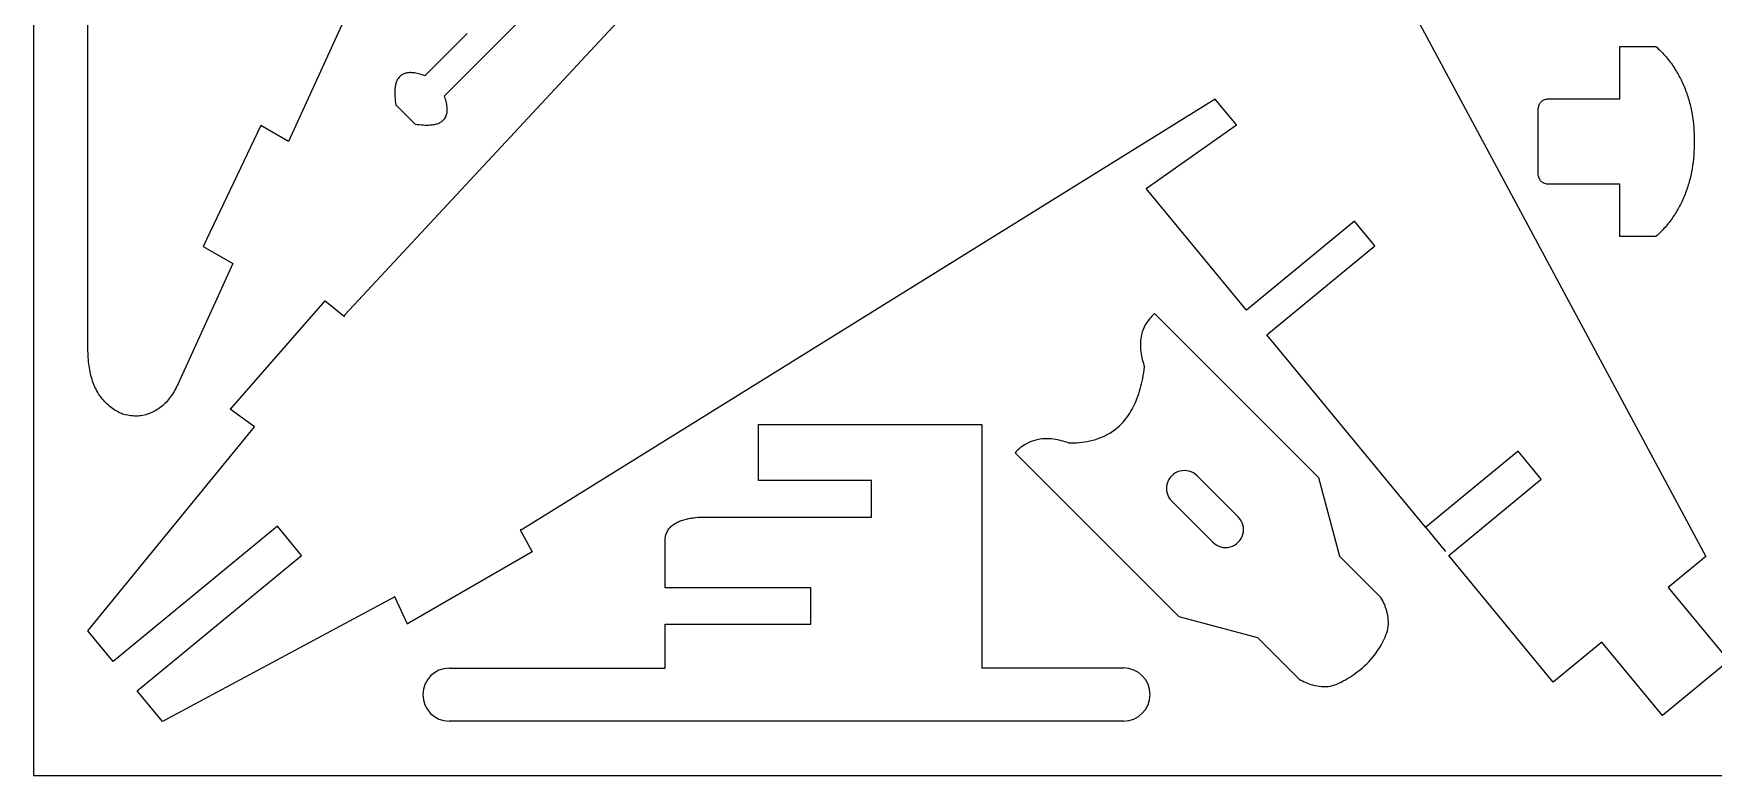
# Model space of a CAD drawing. Extents: x 0 to 450, y 0 to 350.
# Drawn here: x 0 to 160, y 0 to 70.7 of the extents above; entities that cross this region are included whole.
import ezdxf

# ---------------------------------------------------------------- set-up
doc = ezdxf.new("R2010")
doc.units = 0
doc.header["$MEASUREMENT"] = 0
doc.layers.add('01', color=5, linetype='Continuous')
doc.layers.add('DEFAULT', color=7, linetype='Continuous')

msp = doc.modelspace()

# ---------------------------------------------------------------- linework, layer by layer
at = {"layer": '01'}
msp.add_lwpolyline([(0, 0), (450, 0), (450, 350), (0, 350)], close=True, dxfattribs=at)
at = {"layer": 'DEFAULT'}
for p, q in [((5.1777, 40.6844), (5.1777, 109.0126)), ((29.6504, 43.9027), (82.5238, 100.8578)), ((30.3639, 73.768), (24.2807, 60.4279)), ((47.1401, 72.7814), (39.1267, 64.7679)), ((131.556, 72.4878), (159.2471, 20.8597)), ((37.2671, 66.6814), (41.2918, 70.7062)), ((151.0608, 69.4414), (151.0608, 69.4788)), ((151.0608, 69.4788), (154.5015, 69.4788)), ((151.0608, 64.4811), (151.0608, 69.4414)), ((154.5015, 69.4788), (154.6176, 69.3734)), ((154.6176, 69.3734), (154.7318, 69.2664)), ((154.7318, 69.2664), (154.8441, 69.1579)), ((154.8441, 69.1579), (154.9546, 69.0479)), ((154.9546, 69.0479), (155.0631, 68.9364)), ((155.0631, 68.9364), (155.1698, 68.8235)), ((155.1698, 68.8235), (155.2746, 68.7091)), ((155.2746, 68.7091), (155.3775, 68.5933)), ((155.3775, 68.5933), (155.4786, 68.4761)), ((155.4786, 68.4761), (155.5777, 68.3575)), ((155.5777, 68.3575), (155.675, 68.2375)), ((155.675, 68.2375), (155.7704, 68.1162)), ((155.7704, 68.1162), (155.8639, 67.9936)), ((155.8639, 67.9936), (155.9556, 67.8697)), ((155.9556, 67.8697), (156.0453, 67.7444)), ((156.0453, 67.7444), (156.1333, 67.618)), ((156.1333, 67.618), (156.2193, 67.4903)), ((156.2193, 67.4903), (156.3035, 67.3613)), ((156.3035, 67.3613), (156.3857, 67.2312)), ((156.3857, 67.2312), (156.466, 67.0998)), ((156.466, 67.0998), (156.5446, 66.9674)), ((156.5446, 66.9674), (156.6212, 66.8337)), ((156.6212, 66.8337), (156.6959, 66.699)), ((156.6959, 66.699), (156.7688, 66.5631)), ((156.7688, 66.5631), (156.8397, 66.4262)), ((156.8397, 66.4262), (156.9088, 66.2882)), ((156.9088, 66.2882), (156.976, 66.1491)), ((156.976, 66.1491), (157.0414, 66.0091)), ((157.0414, 66.0091), (157.1048, 65.868)), ((157.1048, 65.868), (157.1664, 65.7259)), ((157.1664, 65.7259), (157.2261, 65.5829)), ((112.5243, 64.4643), (46.5269, 23.4299)), ((114.5608, 61.9939), (112.5243, 64.4643)), ((143.4026, 63.9373), (143.4398, 64.0143)), ((143.4398, 64.0143), (143.4823, 64.0855)), ((143.4823, 64.0855), (143.53, 64.1508)), ((143.53, 64.1508), (143.5829, 64.2103)), ((143.5829, 64.2103), (143.6413, 64.2639)), ((143.6413, 64.2639), (143.7048, 64.3116)), ((143.7048, 64.3116), (143.7738, 64.3534)), ((143.7738, 64.3534), (143.848, 64.3894)), ((143.848, 64.3894), (143.9276, 64.4195)), ((143.9276, 64.4195), (144.0126, 64.4438)), ((144.0126, 64.4438), (144.1029, 64.4621)), ((144.1029, 64.4621), (144.1986, 64.4747)), ((144.1986, 64.4747), (144.2997, 64.4813)), ((144.2997, 64.4813), (144.4062, 64.4821)), ((144.4062, 64.4821), (144.4337, 64.4814)), ((144.4337, 64.4814), (144.4431, 64.4811)), ((144.4431, 64.4811), (151.0608, 64.4811)), ((157.2261, 65.5829), (157.2839, 65.439)), ((157.2839, 65.439), (157.3398, 65.2941)), ((157.3398, 65.2941), (157.3939, 65.1483)), ((157.3939, 65.1483), (157.4461, 65.0016)), ((157.4461, 65.0016), (157.4964, 64.8541)), ((157.4964, 64.8541), (157.5448, 64.7058)), ((157.5448, 64.7058), (157.5912, 64.5566)), ((157.5912, 64.5566), (157.6359, 64.4066)), ((157.6359, 64.4066), (157.6787, 64.2558)), ((157.6787, 64.2558), (157.7196, 64.1043)), ((157.7196, 64.1043), (157.7586, 63.952)), ((36.3286, 62.0859), (34.5001, 63.9144)), ((143.2887, 63.2336), (143.2894, 63.3517)), ((143.2887, 57.5971), (143.2887, 63.2336)), ((143.2894, 63.3517), (143.2953, 63.464)), ((143.2953, 63.464), (143.3063, 63.5704)), ((143.3063, 63.5704), (143.3225, 63.6709)), ((143.3225, 63.6709), (143.344, 63.7656)), ((143.344, 63.7656), (143.3707, 63.8544)), ((143.3707, 63.8544), (143.4026, 63.9373)), ((157.7586, 63.952), (157.7957, 63.799)), ((157.7957, 63.799), (157.831, 63.6453)), ((157.831, 63.6453), (157.8959, 63.3358)), ((157.8959, 63.3358), (157.9533, 63.0238)), ((157.9533, 63.0238), (158.0031, 62.7094)), ((158.0031, 62.7094), (158.0454, 62.3927)), ((21.6452, 61.9495), (16.1423, 50.426)), ((24.2807, 60.4279), (21.6452, 61.9495)), ((105.954, 55.9364), (114.5608, 61.9939)), ((158.0454, 62.3927), (158.0803, 62.074)), ((158.0803, 62.074), (158.1076, 61.7533)), ((158.1076, 61.7533), (158.1273, 61.4309)), ((158.1273, 61.4309), (158.1396, 61.1068)), ((158.1396, 61.1068), (158.1444, 60.7813)), ((158.1273, 59.3998), (158.1076, 59.0774)), ((158.1396, 59.7239), (158.1273, 59.3998)), ((158.1444, 60.0494), (158.1396, 59.7239)), ((158.1444, 60.7813), (158.1413, 60.4153)), ((158.1413, 60.4153), (158.1444, 60.0494)), ((143.2894, 57.479), (143.2887, 57.5971)), ((157.9533, 57.8069), (157.8959, 57.4949)), ((158.0031, 58.1213), (157.9533, 57.8069)), ((158.0454, 58.4379), (158.0031, 58.1213)), ((158.0803, 58.7567), (158.0454, 58.4379)), ((158.1076, 59.0774), (158.0803, 58.7567)), ((143.2953, 57.3667), (143.2894, 57.479)), ((143.3063, 57.2603), (143.2953, 57.3667)), ((143.3225, 57.1598), (143.3063, 57.2603)), ((143.344, 57.0651), (143.3225, 57.1598)), ((143.3707, 56.9763), (143.344, 57.0651)), ((143.4026, 56.8934), (143.3707, 56.9763)), ((143.4398, 56.8164), (143.4026, 56.8934)), ((143.4823, 56.7452), (143.4398, 56.8164)), ((143.53, 56.6799), (143.4823, 56.7452)), ((143.5829, 56.6204), (143.53, 56.6799)), ((143.6413, 56.5668), (143.5829, 56.6204)), ((143.7048, 56.5191), (143.6413, 56.5668)), ((143.7738, 56.4773), (143.7048, 56.5191)), ((143.848, 56.4413), (143.7738, 56.4773)), ((143.9276, 56.4112), (143.848, 56.4413)), ((144.0126, 56.3869), (143.9276, 56.4112)), ((144.1029, 56.3685), (144.0126, 56.3869)), ((144.1986, 56.356), (144.1029, 56.3685)), ((144.2997, 56.3494), (144.1986, 56.356)), ((144.4062, 56.3486), (144.2997, 56.3494)), ((144.4337, 56.3493), (144.4062, 56.3486)), ((144.4431, 56.3496), (144.4337, 56.3493)), ((151.0608, 56.3496), (144.4431, 56.3496)), ((151.0608, 51.3519), (151.0608, 56.3496)), ((157.5448, 56.1249), (157.4964, 55.9766)), ((157.5912, 56.2741), (157.5448, 56.1249)), ((157.6359, 56.4241), (157.5912, 56.2741)), ((157.6787, 56.5749), (157.6359, 56.4241)), ((157.7196, 56.7264), (157.6787, 56.5749)), ((157.7586, 56.8787), (157.7196, 56.7264)), ((157.7957, 57.0317), (157.7586, 56.8787)), ((157.831, 57.1854), (157.7957, 57.0317)), ((157.8959, 57.4949), (157.831, 57.1854)), ((115.5142, 44.339), (105.954, 55.9364)), ((156.8397, 54.4045), (156.7688, 54.2676)), ((156.9088, 54.5425), (156.8397, 54.4045)), ((156.976, 54.6816), (156.9088, 54.5425)), ((157.0414, 54.8216), (156.976, 54.6816)), ((157.1048, 54.9627), (157.0414, 54.8216)), ((157.1664, 55.1047), (157.1048, 54.9627)), ((157.2261, 55.2478), (157.1664, 55.1047)), ((157.2839, 55.3917), (157.2261, 55.2478)), ((157.3398, 55.5366), (157.2839, 55.3917)), ((157.3939, 55.6824), (157.3398, 55.5366)), ((157.4461, 55.829), (157.3939, 55.6824)), ((157.4964, 55.9766), (157.4461, 55.829)), ((125.8079, 52.8244), (115.5142, 44.339)), ((127.7312, 50.4912), (125.8079, 52.8244)), ((155.8639, 52.8371), (155.7704, 52.7145)), ((155.9556, 52.961), (155.8639, 52.8371)), ((156.0453, 53.0862), (155.9556, 52.961)), ((156.1333, 53.2127), (156.0453, 53.0862)), ((156.2193, 53.3404), (156.1333, 53.2127)), ((156.3035, 53.4694), (156.2193, 53.3404)), ((156.3857, 53.5995), (156.3035, 53.4694)), ((156.466, 53.7308), (156.3857, 53.5995)), ((156.5446, 53.8633), (156.466, 53.7308)), ((156.6212, 53.997), (156.5446, 53.8633)), ((156.6959, 54.1317), (156.6212, 53.997)), ((156.7688, 54.2676), (156.6959, 54.1317)), ((154.5015, 51.3519), (151.0608, 51.3519)), ((154.6176, 51.4573), (154.5015, 51.3519)), ((154.7318, 51.5643), (154.6176, 51.4573)), ((154.8441, 51.6728), (154.7318, 51.5643)), ((154.9546, 51.7828), (154.8441, 51.6728)), ((155.0631, 51.8943), (154.9546, 51.7828)), ((155.1698, 52.0072), (155.0631, 51.8943)), ((155.2746, 52.1216), (155.1698, 52.0072)), ((155.3775, 52.2374), (155.2746, 52.1216)), ((155.4786, 52.3546), (155.3775, 52.2374)), ((155.5777, 52.4732), (155.4786, 52.3546)), ((155.675, 52.5932), (155.5777, 52.4732)), ((155.7704, 52.7145), (155.675, 52.5932)), ((16.1423, 50.426), (18.9742, 48.791)), ((117.4375, 42.0058), (127.7312, 50.4912)), ((18.9742, 48.791), (17.5661, 45.7031)), ((17.5661, 45.7031), (13.821, 37.4905)), ((18.7467, 34.9144), (27.7633, 45.2284)), ((27.7633, 45.2284), (29.6023, 43.7287)), ((29.6023, 43.7287), (29.6504, 43.9027)), ((106.7523, 44.0226), (122.3706, 28.4043)), ((132.5681, 23.651), (117.4375, 42.0058)), ((5.1781, 40.4668), (5.1777, 40.6844)), ((5.1821, 40.2523), (5.1781, 40.4668)), ((5.1896, 40.0409), (5.1821, 40.2523)), ((5.2008, 39.8328), (5.1896, 40.0409)), ((5.2156, 39.628), (5.2008, 39.8328)), ((5.2341, 39.4263), (5.2156, 39.628)), ((5.2562, 39.2279), (5.2341, 39.4263)), ((5.2819, 39.0328), (5.2562, 39.2279)), ((5.3113, 38.841), (5.2819, 39.0328)), ((5.3444, 38.6526), (5.3113, 38.841)), ((5.3811, 38.4674), (5.3444, 38.6526)), ((5.4215, 38.2856), (5.3811, 38.4674)), ((5.4656, 38.1072), (5.4215, 38.2856)), ((5.5133, 37.9321), (5.4656, 38.1072)), ((5.5648, 37.7605), (5.5133, 37.9321)), ((5.62, 37.5923), (5.5648, 37.7605)), ((5.6788, 37.4275), (5.62, 37.5923)), ((5.7414, 37.2662), (5.6788, 37.4275)), ((5.8077, 37.1084), (5.7414, 37.2662)), ((5.8778, 36.9541), (5.8077, 37.1084)), ((5.9515, 36.8033), (5.8778, 36.9541)), ((6.0291, 36.656), (5.9515, 36.8033)), ((13.5411, 36.8758), (13.4625, 36.729)), ((13.6163, 37.0255), (13.5411, 36.8758)), ((13.688, 37.1779), (13.6163, 37.0255)), ((13.7563, 37.333), (13.688, 37.1779)), ((13.821, 37.4905), (13.7563, 37.333)), ((6.1103, 36.5123), (6.0291, 36.656)), ((6.1953, 36.3722), (6.1103, 36.5123)), ((6.2841, 36.2357), (6.1953, 36.3722)), ((6.3767, 36.1027), (6.2841, 36.2357)), ((6.473, 35.9734), (6.3767, 36.1027)), ((6.5731, 35.8477), (6.473, 35.9734)), ((6.677, 35.7258), (6.5731, 35.8477)), ((6.7847, 35.6074), (6.677, 35.7258)), ((6.8962, 35.4928), (6.7847, 35.6074)), ((7.0115, 35.3819), (6.8962, 35.4928)), ((7.1307, 35.2748), (7.0115, 35.3819)), ((7.2536, 35.1714), (7.1307, 35.2748)), ((12.2722, 35.2334), (12.1538, 35.1346)), ((12.3878, 35.3366), (12.2722, 35.2334)), ((12.5006, 35.4441), (12.3878, 35.3366)), ((12.6105, 35.5558), (12.5006, 35.4441)), ((12.7175, 35.6715), (12.6105, 35.5558)), ((12.8216, 35.7912), (12.7175, 35.6715)), ((12.9226, 35.9147), (12.8216, 35.7912)), ((13.0205, 36.0419), (12.9226, 35.9147)), ((13.1153, 36.1726), (13.0205, 36.0419)), ((13.207, 36.3068), (13.1153, 36.1726)), ((13.2954, 36.4444), (13.207, 36.3068)), ((13.3806, 36.5851), (13.2954, 36.4444)), ((13.4625, 36.729), (13.3806, 36.5851)), ((7.3804, 35.0718), (7.2536, 35.1714)), ((7.511, 34.976), (7.3804, 35.0718)), ((7.6455, 34.884), (7.511, 34.976)), ((7.7838, 34.7958), (7.6455, 34.884)), ((7.926, 34.7114), (7.7838, 34.7958)), ((8.072, 34.631), (7.926, 34.7114)), ((8.2219, 34.5544), (8.072, 34.631)), ((8.3757, 34.4817), (8.2219, 34.5544)), ((8.4541, 34.4469), (8.3757, 34.4817)), ((8.4738, 34.4383), (8.4541, 34.4469)), ((8.4788, 34.4362), (8.4738, 34.4383)), ((8.4822, 34.4349), (8.4788, 34.4362)), ((8.4876, 34.4333), (8.4822, 34.4349)), ((8.5093, 34.4269), (8.4876, 34.4333)), ((8.5956, 34.4024), (8.5093, 34.4269)), ((8.767, 34.359), (8.5956, 34.4024)), ((8.9368, 34.3229), (8.767, 34.359)), ((9.1048, 34.294), (8.9368, 34.3229)), ((9.2711, 34.2722), (9.1048, 34.294)), ((9.4356, 34.2573), (9.2711, 34.2722)), ((9.5982, 34.2493), (9.4356, 34.2573)), ((9.7589, 34.248), (9.5982, 34.2493)), ((9.9176, 34.2532), (9.7589, 34.248)), ((10.0743, 34.2649), (9.9176, 34.2532)), ((10.229, 34.283), (10.0743, 34.2649)), ((10.3816, 34.3072), (10.229, 34.283)), ((10.5321, 34.3376), (10.3816, 34.3072)), ((10.6803, 34.374), (10.5321, 34.3376)), ((10.8264, 34.4162), (10.6803, 34.374)), ((10.9701, 34.4642), (10.8264, 34.4162)), ((11.1116, 34.5178), (10.9701, 34.4642)), ((11.2506, 34.5769), (11.1116, 34.5178)), ((11.3873, 34.6414), (11.2506, 34.5769)), ((11.5214, 34.7112), (11.3873, 34.6414)), ((11.6531, 34.786), (11.5214, 34.7112)), ((11.7822, 34.8659), (11.6531, 34.786)), ((11.9087, 34.9508), (11.7822, 34.8659)), ((12.0326, 35.0403), (11.9087, 34.9508)), ((12.1538, 35.1346), (12.0326, 35.0403)), ((18.7315, 34.893), (18.7467, 34.9144)), ((21.0493, 33.2397), (18.7315, 34.893)), ((5.1731, 13.77), (21.0493, 33.2397)), ((69.0283, 28.1228), (69.0283, 33.4588)), ((69.0283, 33.4588), (90.3134, 33.4588)), ((90.3134, 33.4588), (90.3134, 10.2471)), ((109.093, 15.1268), (93.4748, 30.7451)), ((141.3888, 30.9186), (132.5936, 23.6683)), ((143.595, 28.2423), (141.3888, 30.9186)), ((79.7893, 28.1228), (69.0283, 28.1228)), ((79.7893, 24.6254), (79.7893, 28.1228)), ((112.774, 26.5972), (110.8128, 28.5584)), ((122.3706, 28.4043), (124.3777, 20.9131)), ((134.776, 20.9724), (143.595, 28.2423)), ((108.397, 26.1427), (112.3195, 22.2203)), ((114.7352, 24.636), (112.774, 26.5972)), ((61.0274, 23.9701), (61.1169, 24.0262)), ((61.1169, 24.0262), (61.2097, 24.0794)), ((61.2097, 24.0794), (61.3056, 24.1296)), ((61.3056, 24.1296), (61.4045, 24.177)), ((61.4045, 24.177), (61.5063, 24.2216)), ((61.5063, 24.2216), (61.6109, 24.2635)), ((61.6109, 24.2635), (61.718, 24.3027)), ((61.718, 24.3027), (61.8277, 24.3393)), ((61.8277, 24.3393), (61.9396, 24.3733)), ((61.9396, 24.3733), (62.0538, 24.405)), ((62.0538, 24.405), (62.17, 24.4342)), ((62.17, 24.4342), (62.2881, 24.461)), ((62.2881, 24.461), (62.4081, 24.4857)), ((62.4081, 24.4857), (62.5296, 24.5081)), ((62.5296, 24.5081), (62.6527, 24.5283)), ((62.6527, 24.5283), (62.7772, 24.5465)), ((62.7772, 24.5465), (62.9029, 24.5627)), ((62.9029, 24.5627), (63.0297, 24.577)), ((63.0297, 24.577), (63.286, 24.5999)), ((63.286, 24.5999), (63.5451, 24.6159)), ((63.5451, 24.6159), (63.8059, 24.6254)), ((63.8059, 24.6254), (79.7893, 24.6254)), ((23.2306, 23.7426), (7.5844, 10.8449)), ((25.5122, 20.9748), (23.2306, 23.7426)), ((46.5269, 23.4299), (46.3469, 23.4159)), ((46.3469, 23.4159), (47.4681, 21.3245)), ((60.1362, 22.3744), (60.143, 22.4955)), ((60.143, 22.4955), (60.1556, 22.6124)), ((60.1556, 22.6124), (60.1737, 22.7252)), ((60.1737, 22.7252), (60.1974, 22.834)), ((60.1974, 22.834), (60.2263, 22.9388)), ((60.2263, 22.9388), (60.2605, 23.0397)), ((60.2605, 23.0397), (60.2998, 23.1367)), ((60.2998, 23.1367), (60.344, 23.23)), ((60.344, 23.23), (60.393, 23.3196)), ((60.393, 23.3196), (60.4467, 23.4056)), ((60.4467, 23.4056), (60.5049, 23.488)), ((60.5049, 23.488), (60.5675, 23.5669)), ((60.5675, 23.5669), (60.6343, 23.6423)), ((60.6343, 23.6423), (60.7052, 23.7143)), ((60.7052, 23.7143), (60.7802, 23.7831)), ((60.7802, 23.7831), (60.8589, 23.8486)), ((60.8589, 23.8486), (60.9414, 23.9109)), ((60.9414, 23.9109), (61.0274, 23.9701)), ((132.5699, 23.6488), (132.5681, 23.651)), ((132.5937, 23.6683), (132.5699, 23.6488)), ((134.5019, 21.3535), (132.5937, 23.6683)), ((9.866, 8.0771), (25.5122, 20.9748)), ((47.4681, 21.3245), (35.6232, 14.4416)), ((60.135, 22.2965), (60.1351, 22.3123)), ((60.135, 17.8954), (60.135, 22.2965)), ((60.1351, 22.3123), (60.1362, 22.3744)), ((124.3777, 20.9131), (128.3225, 16.9683)), ((144.7323, 8.8946), (134.776, 20.9724)), ((159.2471, 20.8597), (155.6806, 17.9197)), ((74.0087, 17.8954), (60.135, 17.8954)), ((74.0087, 14.427), (74.0087, 17.8954)), ((155.6806, 17.9197), (155.6787, 17.918)), ((155.6787, 17.918), (161.4486, 10.9185)), ((34.4186, 17.0215), (12.2773, 5.1519)), ((35.5992, 14.4307), (34.4186, 17.0215)), ((35.6232, 14.4416), (35.5992, 14.4307)), ((60.135, 10.2196), (60.135, 14.427)), ((60.135, 14.427), (74.0087, 14.427)), ((116.5843, 13.1196), (109.093, 15.1268)), ((7.5844, 10.8449), (5.1731, 13.77)), ((120.5291, 9.1748), (116.5843, 13.1196)), ((149.3652, 12.7137), (144.7323, 8.8946)), ((155.1352, 5.7141), (149.3652, 12.7137)), ((39.5913, 10.2196), (60.135, 10.2196)), ((90.3134, 10.2471), (103.7413, 10.2471)), ((103.7413, 10.2471), (103.8015, 10.2471)), ((161.4486, 10.9185), (155.1352, 5.7141)), ((12.2773, 5.1519), (9.866, 8.0771)), ((103.8015, 5.1777), (39.5913, 5.1777))]:
    msp.add_line(p, q, dxfattribs=at)
for centre, radius, start, end in [((37.6472, 65.1471), 3.2441, 169.075933, 176.721986), ((36.6067, 65.3542), 2.1833, 159.283936, 169.237693), ((36.0014, 65.587), 1.5347, 146.833848, 159.419553), ((35.6997, 65.7901), 1.1711, 104.584577, 147.076783), ((35.8395, 65.3081), 1.6729, 93.265844, 105.061346), ((35.8777, 64.5605), 2.4214, 83.947707, 93.160513), ((35.7349, 63.2822), 3.7076, 75.479449, 83.836066), ((35.1868, 61.1345), 5.9242, 69.442029, 75.555844), ((39.4828, 65.0402), 5.0828, 176.702071, 183.472893), ((42.3502, 65.1999), 7.9547, 183.37001, 189.3), ((33.5486, 62.7727), 5.9242, 14.444165, 19.681359), ((35.6963, 63.3207), 3.7077, 6.163711, 14.521977), ((38.2042, 63.2856), 1.1711, 302.924809, 345.415604), ((37.7223, 63.4254), 1.6728, 344.937772, 356.734148), ((36.9746, 63.4635), 2.4215, 356.841959, 6.051947), ((37.614, 69.936), 7.9547, 260.700732, 266.630017), ((37.4543, 67.0687), 5.0829, 266.527174, 273.298938), ((37.5612, 65.2331), 3.2442, 273.279662, 280.92408), ((37.7683, 64.1925), 2.1832, 280.762793, 290.71942), ((38.0012, 63.5873), 1.5348, 290.580531, 303.164048), ((109.1942, 41.1201), 3.779, 140.383306, 169.564264), ((109.7838, 40.6669), 4.5223, 132.094292, 140.723447), ((110.0331, 41.0057), 4.6249, 170.052935, 188.041795), ((112.4185, 41.3292), 7.0321, 187.93272, 199.959927), ((90.6238, 40.7889), 15.2985, 348.83895, 353.015926), ((94.4415, 39.973), 11.3952, 339.045669, 349.148098), ((97.8196, 38.6769), 7.777, 326.025505, 339.06256), ((99.4217, 37.592), 5.8422, 305.515781, 326.068676), ((96.3772, 28.3031), 3.779, 100.435736, 129.61551), ((96.4917, 27.4643), 4.6248, 81.959472, 99.94853), ((96.1682, 25.0789), 7.0321, 70.040091, 82.068105), ((99.3453, 37.8191), 6.0718, 281.76665, 304.85766), ((96.8304, 27.7136), 4.5222, 129.276391, 137.904851), ((98.7671, 40.5309), 8.8445, 268.71462, 281.851151), ((109.6049, 27.3506), 1.7082, 44.997602, 225), ((113.5273, 23.4281), 1.7081, 224.999955, 45), ((122.1724, 13.5444), 7.039, 23.175476, 29.105672), ((123.6229, 14.1699), 5.4594, 16.103849, 23.131617), ((125.8057, 14.5844), 3.2255, 334.369972, 4.566406), ((124.8562, 14.5211), 4.177, 4.395018, 16.16791), ((121.2569, 16.4331), 8.1319, 320.273559, 336.490003), ((120.7516, 16.8893), 8.8122, 306.029934, 320.092026), ((39.5913, 7.6987), 2.521, 90, 270), ((103.8015, 7.7124), 2.5347, 270, 90), ((119.487, 18.6339), 10.9669, 296.078595, 306.011695), ((123.953, 15.325), 7.039, 240.894687, 246.824475), ((123.3275, 13.8745), 5.4593, 246.868392, 253.895197), ((122.9763, 12.6411), 4.177, 253.830377, 265.604886), ((122.913, 11.6917), 3.2255, 265.433626, 295.627671)]:
    msp.add_arc(centre, radius, start, end, dxfattribs=at)

doc.saveas('drawing.dxf')
